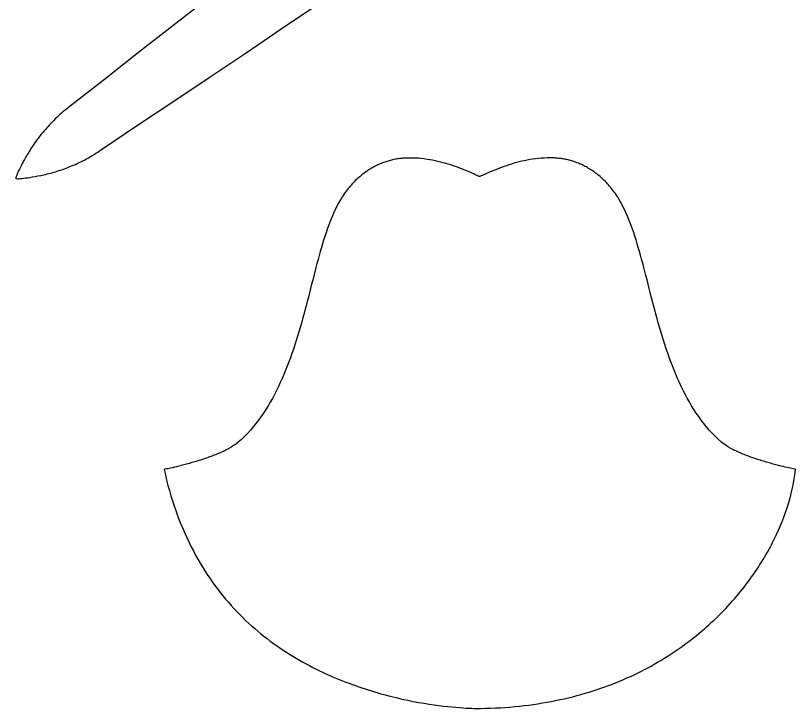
# Model space of a CAD drawing. Extents: x 0 to 407, y 0 to 283.
# Drawn here: x 260.7 to 407.5, y 0.8 to 131.3 of the extents above; entities that cross this region are included whole.
import ezdxf

# ---------------------------------------------------------------- set-up
doc = ezdxf.new("R2010")
doc.units = 0
doc.layers.add('LAYER_1', color=7, linetype='CONTINUOUS')

# ---------------------------------------------------------------- blocks, each defined once
blk = doc.blocks.new('BLOCK_6')
at = {"layer": 'LAYER_1', "color": 7}
for points in [[(401.92, 202.74), (401.92, 202.74), (401.78, 202.74), (401.53, 202.71), (401.28, 202.71), (400.9, 202.67), (400.44, 202.6), (399.98, 202.53), (399.42, 202.46), (398.74, 202.35), (398.11, 202.25), (397.37, 202.11), (396.59, 201.93), (395.82, 201.75), (394.97, 201.54), (394.09, 201.26), (393.21, 200.98), (392.29, 200.66), (391.37, 200.27), (390.45, 199.88), (389.5, 199.46), (388.55, 198.93), (387.6, 198.4), (386.68, 197.84), (385.76, 197.17), (385.76, 197.17), (377.86, 191.84), (377.86, 191.84), (377.86, 191.84), (369.96, 186.51), (369.96, 186.51), (369.96, 186.51), (362.06, 181.19), (362.06, 181.19), (362.06, 181.19), (354.15, 175.86), (354.15, 175.86), (354.15, 175.86), (346.25, 170.53), (346.25, 170.53), (346.25, 170.53), (338.31, 165.24), (338.31, 165.24), (338.31, 165.24), (330.41, 159.91), (330.41, 159.91), (330.41, 159.91), (322.51, 154.59), (322.51, 154.59), (322.51, 154.59), (323.6, 153.07), (323.6, 153.07), (323.6, 153.07), (324.7, 151.55), (324.7, 151.55), (324.7, 151.55), (325.79, 150.04), (325.79, 150.04), (325.79, 150.04), (326.88, 148.52), (326.88, 148.52), (326.88, 148.52), (327.98, 147), (327.98, 147), (327.98, 147), (329.07, 145.49), (329.07, 145.49), (329.07, 145.49), (330.16, 143.97), (330.16, 143.97), (330.16, 143.97), (331.26, 142.45), (331.26, 142.45), (331.26, 142.45), (338.81, 148.31), (338.81, 148.31), (338.81, 148.31), (346.36, 154.16), (346.36, 154.16), (346.36, 154.16), (353.91, 160.02), (353.91, 160.02), (353.91, 160.02), (361.46, 165.88), (361.46, 165.88), (361.46, 165.88), (369.01, 171.73), (369.01, 171.73), (369.01, 171.73), (376.55, 177.59), (376.55, 177.59), (376.55, 177.59), (384.1, 183.44), (384.1, 183.44), (384.1, 183.44), (391.65, 189.3), (391.65, 189.3), (392.57, 189.97), (393.42, 190.68), (394.19, 191.42), (394.97, 192.16), (395.71, 192.9), (396.35, 193.68), (397.02, 194.45), (397.58, 195.19), (398.14, 195.93), (398.71, 196.67), (399.17, 197.41), (399.56, 198.08), (399.98, 198.76), (400.33, 199.43), (400.65, 199.99), (400.97, 200.55), (401.21, 201.08), (401.39, 201.51), (401.57, 201.93), (401.74, 202.28), (401.85, 202.53), (401.88, 202.64), (401.92, 202.74), (401.92, 202.74)], [(260.7, 100.65), (260.7, 100.65), (260.74, 100.79), (260.84, 101), (260.95, 101.25), (261.09, 101.6), (261.27, 102.02), (261.48, 102.45), (261.73, 102.98), (262.01, 103.54), (262.33, 104.1), (262.68, 104.77), (263.1, 105.45), (263.52, 106.12), (263.98, 106.86), (264.51, 107.6), (265.04, 108.34), (265.64, 109.11), (266.31, 109.85), (266.98, 110.63), (267.69, 111.37), (268.46, 112.11), (269.24, 112.85), (270.09, 113.56), (271, 114.23), (271, 114.23), (277.42, 119.27), (277.42, 119.27), (277.42, 119.27), (283.84, 124.32), (283.84, 124.32), (283.84, 124.32), (290.27, 129.36), (290.27, 129.36), (290.27, 129.36), (296.69, 134.41), (296.69, 134.41), (296.69, 134.41), (303.11, 139.45), (303.11, 139.45), (303.11, 139.45), (309.53, 144.5), (309.53, 144.5), (309.53, 144.5), (315.95, 149.54), (315.95, 149.54), (315.95, 149.54), (322.37, 154.59), (322.37, 154.59), (322.37, 154.59), (323.46, 153.07), (323.46, 153.07), (323.46, 153.07), (324.56, 151.55), (324.56, 151.55), (324.56, 151.55), (325.65, 150.04), (325.65, 150.04), (325.65, 150.04), (326.74, 148.52), (326.74, 148.52), (326.74, 148.52), (327.84, 147), (327.84, 147), (327.84, 147), (328.93, 145.49), (328.93, 145.49), (328.93, 145.49), (330.02, 143.97), (330.02, 143.97), (330.02, 143.97), (331.12, 142.45), (331.12, 142.45), (331.12, 142.45), (324.31, 137.9), (324.31, 137.9), (324.31, 137.9), (317.5, 133.35), (317.5, 133.35), (317.5, 133.35), (310.69, 128.8), (310.69, 128.8), (310.69, 128.8), (304.09, 124.25), (304.09, 124.25), (304.09, 124.25), (297.29, 119.73), (297.29, 119.73), (297.29, 119.73), (290.48, 115.18), (290.48, 115.18), (290.48, 115.18), (283.67, 110.63), (283.67, 110.63), (283.67, 110.63), (276.86, 106.08), (276.86, 106.08), (275.94, 105.41), (275.03, 104.85), (274.07, 104.32), (273.12, 103.79), (272.2, 103.36), (271.25, 102.98), (270.33, 102.59), (269.42, 102.27), (268.53, 101.99), (267.65, 101.71), (266.81, 101.49), (266.03, 101.32), (265.25, 101.14), (264.51, 101), (263.88, 100.89), (263.24, 100.79), (262.68, 100.72), (262.18, 100.65), (261.73, 100.61), (261.34, 100.58), (261.09, 100.54), (260.84, 100.65), (260.7, 100.65), (260.7, 100.65)]]:
    blk.add_open_spline(points, degree=3, knots=[0, 0, 0, 0, 1, 1, 1, 2, 2, 2, 3, 3, 3, 4, 4, 4, 5, 5, 5, 6, 6, 6, 7, 7, 7, 8, 8, 8, 9, 9, 9, 10, 10, 10, 11, 11, 11, 12, 12, 12, 13, 13, 13, 14, 14, 14, 15, 15, 15, 16, 16, 16, 17, 17, 17, 18, 18, 18, 19, 19, 19, 20, 20, 20, 21, 21, 21, 22, 22, 22, 23, 23, 23, 24, 24, 24, 25, 25, 25, 26, 26, 26, 27, 27, 27, 28, 28, 28, 29, 29, 29, 30, 30, 30, 31, 31, 31, 32, 32, 32, 33, 33, 33, 34, 34, 34, 35, 35, 35, 36, 36, 36, 37, 37, 37, 38, 38, 38, 39, 39, 39, 40, 40, 40, 40], dxfattribs=at)

msp = doc.modelspace()

# ---------------------------------------------------------------- linework, layer by layer
at = {"layer": 'LAYER_1', "color": 7}
msp.add_open_spline([(288.68, 45.83), (288.68, 45.83), (288.82, 45.86), (289.1, 45.9), (289.38, 45.97), (289.74, 46.04), (290.23, 46.14), (290.69, 46.25), (291.25, 46.39), (291.89, 46.53), (292.52, 46.71), (293.19, 46.88), (293.9, 47.1), (294.6, 47.31), (295.35, 47.52), (296.09, 47.77), (296.83, 48.01), (297.57, 48.3), (298.31, 48.58), (299.01, 48.86), (299.72, 49.18), (300.36, 49.49), (300.99, 49.81), (301.55, 50.16), (302.05, 50.52), (302.08, 50.52), (302.08, 50.55), (302.12, 50.55), (302.15, 50.55), (302.15, 50.59), (302.19, 50.62), (302.22, 50.66), (302.22, 50.66), (302.26, 50.66), (302.3, 50.69), (302.3, 50.69), (302.33, 50.73), (302.37, 50.76), (302.37, 50.76), (302.4, 50.8), (302.44, 50.8), (302.44, 50.84), (302.47, 50.84), (302.51, 50.84), (302.51, 50.87), (302.54, 50.91), (302.58, 50.94), (302.58, 50.94), (302.61, 50.94), (304.24, 52.35), (305.65, 53.97), (306.88, 55.74), (308.12, 57.5), (309.21, 59.41), (310.16, 61.42), (311.11, 63.43), (311.96, 65.51), (312.7, 67.66), (313.44, 69.81), (314.11, 72), (314.71, 74.19), (315.31, 76.38), (315.88, 78.56), (316.41, 80.68), (316.94, 82.8), (317.5, 84.88), (318.03, 86.85), (318.59, 88.83), (319.19, 90.66), (319.83, 92.36), (320.5, 94.05), (321.2, 95.57), (322.02, 96.91), (322.23, 97.26), (322.47, 97.61), (322.72, 97.97), (322.97, 98.28), (323.22, 98.64), (323.46, 98.92), (323.71, 99.24), (323.96, 99.52), (324.24, 99.8), (324.49, 100.08), (324.77, 100.33), (325.05, 100.58), (325.33, 100.82), (325.58, 101.07), (325.86, 101.28), (326.14, 101.49), (326.43, 101.71), (326.71, 101.92), (326.99, 102.13), (327.27, 102.31), (327.59, 102.48), (327.87, 102.66), (328.19, 102.83), (328.47, 102.98), (328.75, 103.12), (329.04, 103.26), (329.32, 103.36), (329.6, 103.47), (329.88, 103.61), (330.16, 103.68), (330.45, 103.75), (330.73, 103.86), (331.01, 103.96), (331.29, 104.03), (331.58, 104.1), (331.89, 104.18), (332.18, 104.25), (332.46, 104.28), (332.78, 104.32), (333.06, 104.35), (333.38, 104.39), (333.66, 104.42), (333.94, 104.46), (334.26, 104.46), (334.54, 104.46), (334.82, 104.46), (335.14, 104.46), (335.42, 104.46), (336.16, 104.46), (336.9, 104.39), (337.61, 104.28), (338.31, 104.18), (339.02, 104.07), (339.69, 103.93), (340.36, 103.79), (341.03, 103.61), (341.67, 103.43), (342.3, 103.26), (342.9, 103.05), (343.46, 102.87), (344.03, 102.66), (344.56, 102.48), (345.05, 102.27), (345.55, 102.06), (345.97, 101.88), (346.36, 101.71), (346.75, 101.53), (347.1, 101.39), (347.38, 101.25), (347.66, 101.11), (347.87, 101), (348.05, 100.96), (348.19, 101.04), (348.44, 101.14), (348.72, 101.25), (349, 101.39), (349.36, 101.53), (349.74, 101.71), (350.13, 101.88), (350.59, 102.06), (351.08, 102.27), (351.58, 102.48), (352.11, 102.66), (352.67, 102.87), (353.24, 103.08), (353.84, 103.26), (354.47, 103.47), (355.11, 103.65), (355.78, 103.82), (356.45, 103.96), (357.12, 104.1), (357.82, 104.25), (358.53, 104.32), (359.23, 104.42), (359.97, 104.46), (360.72, 104.49), (361, 104.49), (361.32, 104.49), (361.6, 104.49), (361.88, 104.49), (362.2, 104.46), (362.48, 104.46), (362.76, 104.42), (363.08, 104.39), (363.36, 104.35), (363.64, 104.32), (363.93, 104.25), (364.24, 104.21), (364.53, 104.14), (364.81, 104.07), (365.13, 104), (365.41, 103.93), (365.69, 103.82), (365.97, 103.72), (366.25, 103.61), (366.54, 103.5), (366.82, 103.4), (367.1, 103.29), (367.38, 103.15), (367.67, 103.01), (367.98, 102.87), (368.26, 102.69), (368.55, 102.52), (368.83, 102.34), (369.15, 102.16), (369.43, 101.95), (369.71, 101.74), (369.99, 101.53), (370.28, 101.32), (370.56, 101.11), (370.84, 100.86), (371.09, 100.61), (371.37, 100.37), (371.62, 100.08), (371.9, 99.84), (372.15, 99.55), (372.43, 99.27), (372.67, 98.95), (372.92, 98.64), (373.17, 98.32), (373.42, 98), (373.66, 97.68), (373.91, 97.33), (374.12, 96.94), (374.93, 95.6), (375.67, 94.09), (376.31, 92.39), (376.98, 90.7), (377.54, 88.83), (378.11, 86.89), (378.67, 84.91), (379.2, 82.87), (379.73, 80.72), (380.26, 78.6), (380.82, 76.41), (381.42, 74.22), (382.02, 72.04), (382.69, 69.85), (383.43, 67.7), (384.18, 65.55), (385.02, 63.43), (385.97, 61.45), (386.93, 59.44), (388.02, 57.54), (389.26, 55.77), (390.49, 54.01), (391.9, 52.39), (393.52, 50.98), (393.56, 50.98), (393.56, 50.94), (393.59, 50.94), (393.63, 50.94), (393.63, 50.91), (393.66, 50.87), (393.7, 50.87), (393.7, 50.84), (393.74, 50.84), (393.77, 50.8), (393.77, 50.8), (393.81, 50.76), (393.84, 50.73), (393.84, 50.73), (393.88, 50.69), (393.91, 50.69), (393.91, 50.66), (393.95, 50.66), (393.98, 50.66), (393.98, 50.62), (394.02, 50.59), (394.05, 50.59), (394.05, 50.55), (394.09, 50.55), (394.58, 50.2), (395.15, 49.85), (395.78, 49.53), (396.42, 49.21), (397.12, 48.89), (397.83, 48.61), (398.53, 48.33), (399.31, 48.05), (400.05, 47.8), (400.79, 47.55), (401.53, 47.34), (402.24, 47.13), (402.94, 46.92), (403.61, 46.74), (404.25, 46.57), (404.88, 46.39), (405.45, 46.28), (405.91, 46.18), (406.36, 46.07), (406.75, 46), (407.03, 45.93), (407.32, 45.86), (407.46, 45.86), (407.46, 45.86), (407.32, 43.99), (406.89, 41.87), (406.22, 39.62), (405.55, 37.36), (404.6, 35), (403.4, 32.53), (402.2, 30.06), (400.68, 27.59), (398.89, 25.12), (397.09, 22.65), (395.01, 20.21), (392.61, 17.89), (390.21, 15.56), (387.49, 13.37), (384.46, 11.32), (381.42, 9.31), (378.07, 7.48), (374.4, 5.96), (370.73, 4.45), (366.71, 3.17), (362.34, 2.29), (357.96, 1.41), (353.27, 0.88), (348.19, 0.81), (348.19, 0.81), (348.19, 0.81), (348.19, 0.81), (348.19, 0.81), (348.19, 0.81), (348.19, 0.81), (348.19, 0.81), (348.19, 0.81), (348.19, 0.81), (348.19, 0.81), (348.19, 0.81), (348.19, 0.81), (348.19, 0.81), (348.19, 0.81), (348.19, 0.81), (348.19, 0.81), (348.19, 0.81), (348.19, 0.81), (348.19, 0.81), (348.19, 0.81), (348.19, 0.81), (348.19, 0.81), (348.19, 0.81), (348.19, 0.81), (348.19, 0.81), (348.19, 0.81), (348.19, 0.81), (348.19, 0.81), (348.19, 0.81), (348.19, 0.81), (348.19, 0.81), (348.19, 0.81), (348.19, 0.81), (348.19, 0.81), (348.19, 0.81), (348.19, 0.81), (348.19, 0.81), (348.19, 0.81), (348.19, 0.81), (348.19, 0.81), (348.19, 0.81), (348.19, 0.81), (348.19, 0.81), (348.19, 0.81), (348.19, 0.81), (348.19, 0.81), (348.19, 0.81), (348.19, 0.81), (347.7, 0.81), (346.57, 0.81), (344.91, 0.92), (343.25, 1.02), (341.07, 1.23), (338.53, 1.62), (335.99, 2.01), (333.13, 2.58), (330.02, 3.42), (326.95, 4.27), (323.67, 5.36), (320.36, 6.77), (317.04, 8.22), (313.69, 9.98), (310.44, 12.21), (307.2, 14.43), (304.09, 17.04), (301.27, 20.21), (298.45, 23.35), (295.87, 27.02), (293.76, 31.26), (291.64, 35.49), (289.77, 40.32), (288.68, 45.83)], degree=3, knots=[0, 0, 0, 0, 1, 1, 1, 2, 2, 2, 3, 3, 3, 4, 4, 4, 5, 5, 5, 6, 6, 6, 7, 7, 7, 8, 8, 8, 9, 9, 9, 10, 10, 10, 11, 11, 11, 12, 12, 12, 13, 13, 13, 14, 14, 14, 15, 15, 15, 16, 16, 16, 17, 17, 17, 18, 18, 18, 19, 19, 19, 20, 20, 20, 21, 21, 21, 22, 22, 22, 23, 23, 23, 24, 24, 24, 25, 25, 25, 26, 26, 26, 27, 27, 27, 28, 28, 28, 29, 29, 29, 30, 30, 30, 31, 31, 31, 32, 32, 32, 33, 33, 33, 34, 34, 34, 35, 35, 35, 36, 36, 36, 37, 37, 37, 38, 38, 38, 39, 39, 39, 40, 40, 40, 41, 41, 41, 42, 42, 42, 43, 43, 43, 44, 44, 44, 45, 45, 45, 46, 46, 46, 47, 47, 47, 48, 48, 48, 49, 49, 49, 50, 50, 50, 51, 51, 51, 52, 52, 52, 53, 53, 53, 54, 54, 54, 55, 55, 55, 56, 56, 56, 57, 57, 57, 58, 58, 58, 59, 59, 59, 60, 60, 60, 61, 61, 61, 62, 62, 62, 63, 63, 63, 64, 64, 64, 65, 65, 65, 66, 66, 66, 67, 67, 67, 68, 68, 68, 69, 69, 69, 70, 70, 70, 71, 71, 71, 72, 72, 72, 73, 73, 73, 74, 74, 74, 75, 75, 75, 76, 76, 76, 77, 77, 77, 78, 78, 78, 79, 79, 79, 80, 80, 80, 81, 81, 81, 82, 82, 82, 83, 83, 83, 84, 84, 84, 85, 85, 85, 86, 86, 86, 87, 87, 87, 88, 88, 88, 89, 89, 89, 90, 90, 90, 91, 91, 91, 92, 92, 92, 93, 93, 93, 94, 94, 94, 95, 95, 95, 96, 96, 96, 97, 97, 97, 98, 98, 98, 99, 99, 99, 100, 100, 100, 101, 101, 101, 102, 102, 102, 103, 103, 103, 104, 104, 104, 105, 105, 105, 106, 106, 106, 107, 107, 107, 108, 108, 108, 109, 109, 109, 110, 110, 110, 111, 111, 111, 112, 112, 112, 113, 113, 113, 114, 114, 114, 115, 115, 115, 116, 116, 116, 117, 117, 117, 118, 118, 118, 119, 119, 119, 120, 120, 120, 121, 121, 121, 122, 122, 122, 123, 123, 123, 124, 124, 124, 125, 125, 125, 126, 126, 126, 127, 127, 127, 128, 128, 128, 128], dxfattribs=at)

# ---------------------------------------------------------------- block references
at = {"layer": 'LAYER_1'}
msp.add_blockref('BLOCK_6', (0, 0), dxfattribs=at)

doc.saveas('drawing.dxf')
